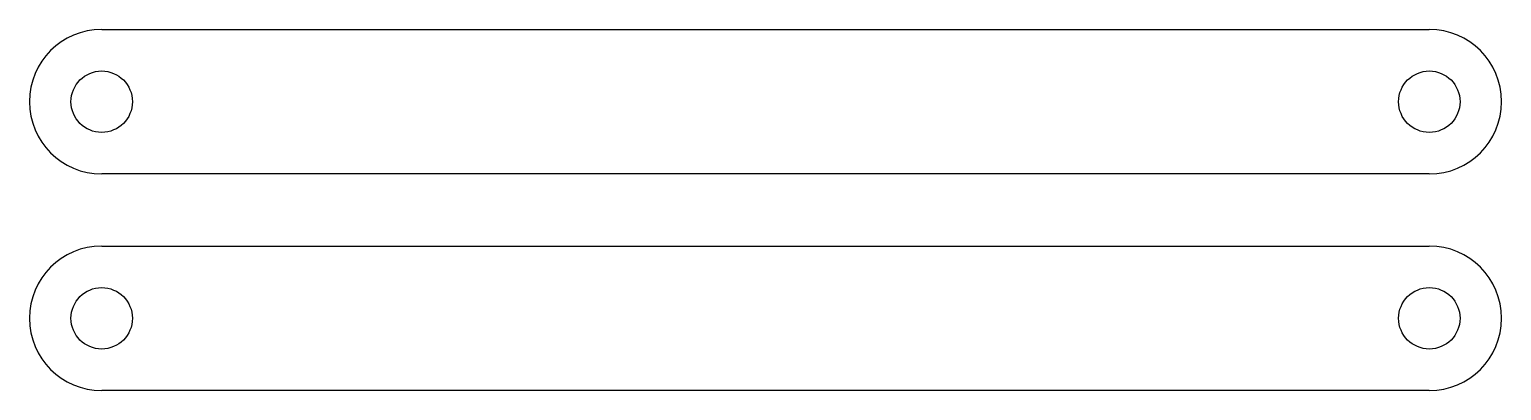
# Model space of a CAD drawing. Header units: millimetres. Extents: x 1281.8 to 1363.3, y 1438.7 to 1458.7.
import ezdxf

# ---------------------------------------------------------------- set-up
doc = ezdxf.new("R2010")
doc.units = ezdxf.units.MM

msp = doc.modelspace()

# ---------------------------------------------------------------- linework, layer by layer
for p, q in [((1285.792, 1458.658), (1359.292, 1458.658)), ((1359.292, 1450.658), (1285.792, 1450.658)), ((1285.792, 1446.667), (1359.292, 1446.667)), ((1359.292, 1438.667), (1285.792, 1438.667))]:
    msp.add_line(p, q)
for centre in [(1285.792, 1454.658), (1359.292, 1454.658), (1285.792, 1442.667), (1359.292, 1442.667)]:
    msp.add_circle(centre, 1.7)
for centre, start, end in [((1285.792, 1454.658), 90, 270), ((1359.292, 1454.658), 270, 90), ((1285.792, 1442.667), 90, 270), ((1359.292, 1442.667), 270, 90)]:
    msp.add_arc(centre, 4, start, end)

doc.saveas('drawing.dxf')
